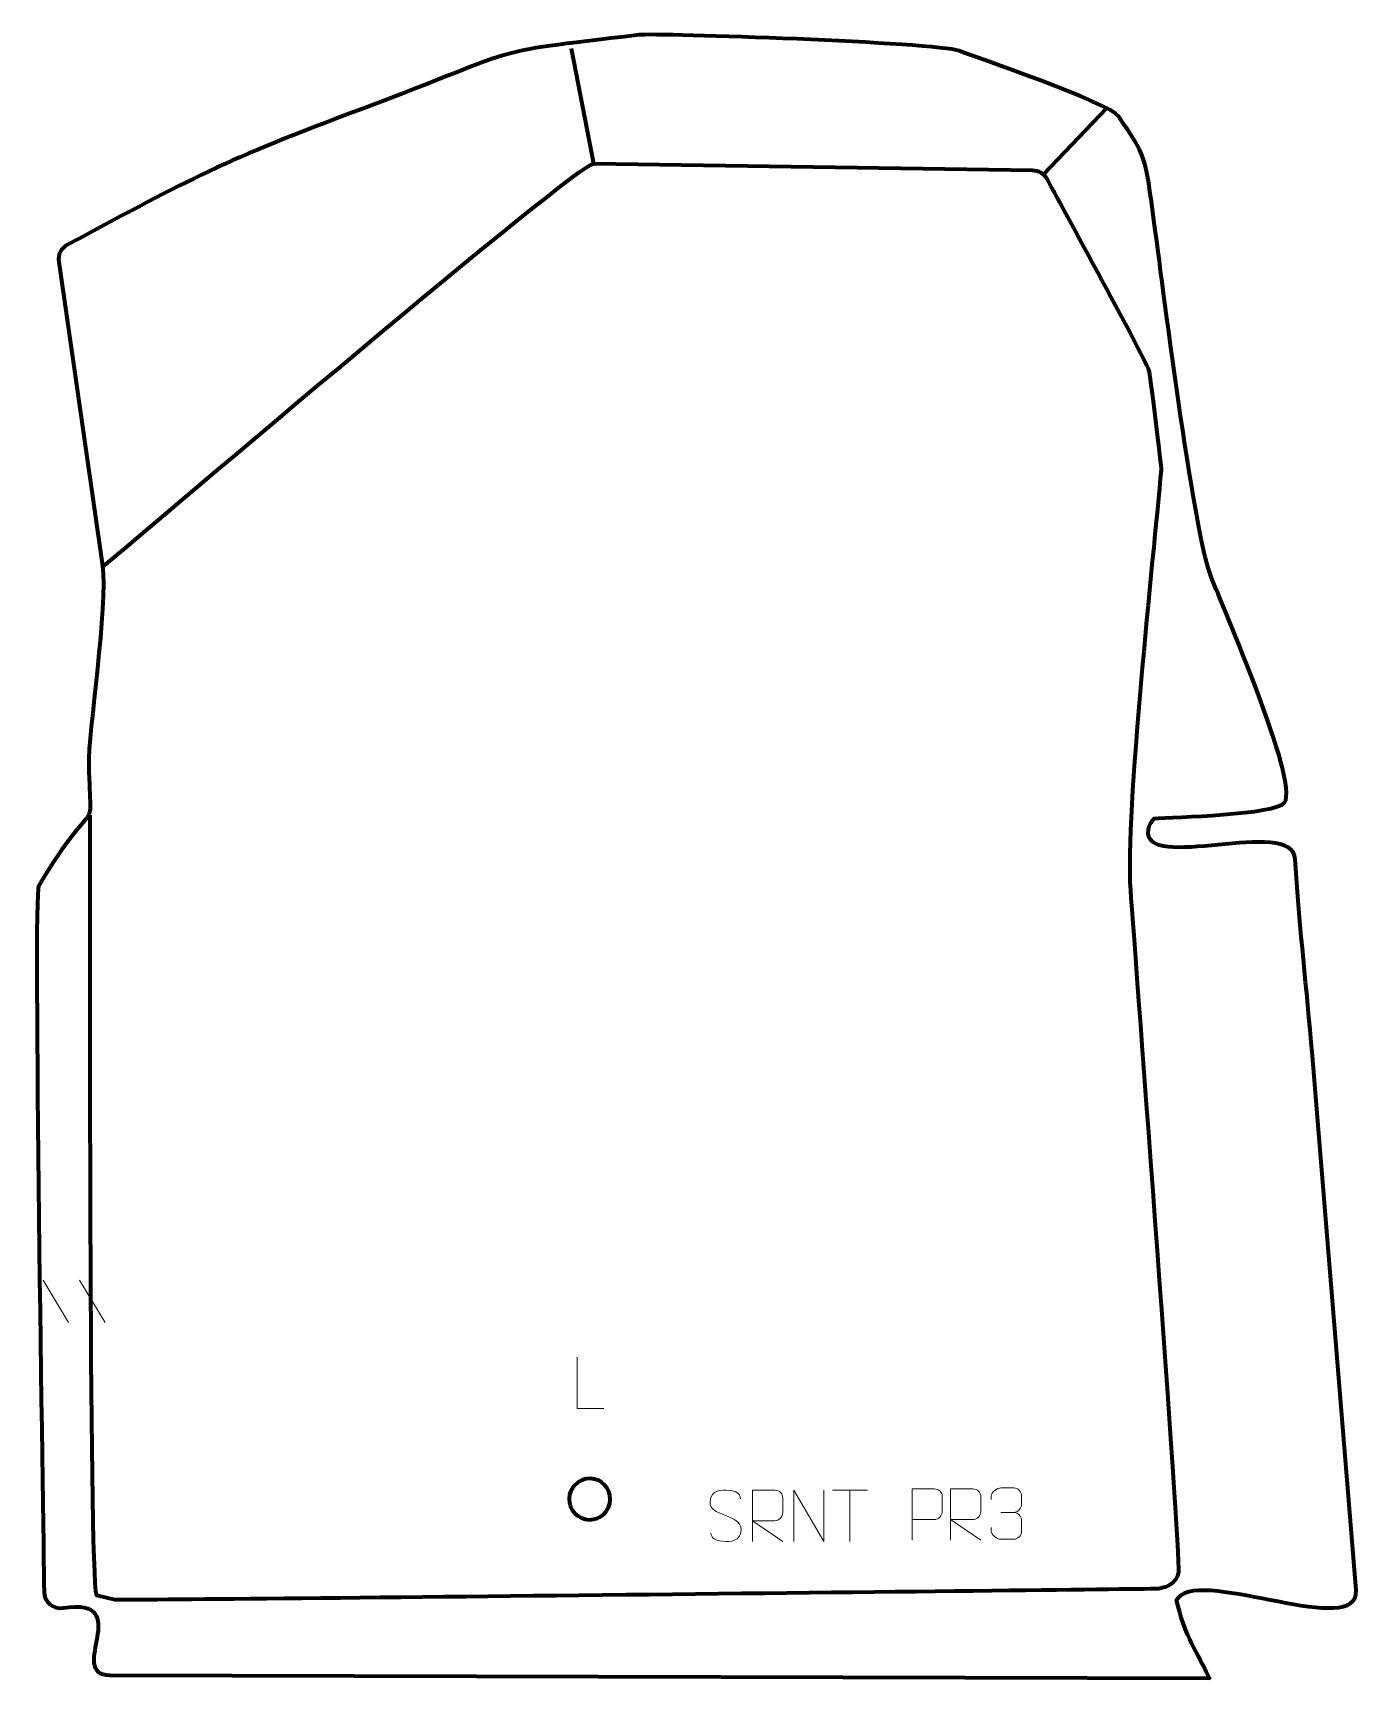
# Model space of a CAD drawing. Header units: millimetres. Extents: x 2806 to 3451, y -97 to 703.
import ezdxf

# ---------------------------------------------------------------- set-up
doc = ezdxf.new("R2010")
doc.units = ezdxf.units.MM
doc.header["$MEASUREMENT"] = 0
doc.layers.add('layer 1', color=7, linetype='Continuous')
doc.layers.add('layer 2', color=7, linetype='Continuous')

msp = doc.modelspace()

# ---------------------------------------------------------------- linework, layer by layer
at = {"layer": 'layer 1', "color": 22, "lineweight": 158}
msp.add_open_spline([(2822.2586, 599.9711), (2883.5044, 632.9383), (2897.285, 640.5822), (2965.8401, 666.1857), (2965.8401, 666.1857), (3048.032, 696.8822), (3020.242, 692.5871), (3100.3658, 702.0892), (3100.3658, 702.0892), (3108.6556, 703.0723), (3244.7761, 698.4415), (3255.9496, 694.3113), (3255.9496, 694.3113), (3262.8595, 691.7572), (3329.1447, 669.0903), (3333.5945, 662.4271), (3333.5945, 662.4271), (3346.9452, 642.4358), (3346.1684, 645.2173), (3351.0159, 609.6163), (3351.0159, 609.6163), (3354.1078, 586.9087), (3369.7245, 460.596), (3378.6431, 438.1314), (3378.6431, 438.1314), (3383.5896, 425.6718), (3421.4361, 338.9189), (3414.202, 328.9063), (3414.202, 328.9063), (3409.8597, 322.8962), (3360.5751, 321.8272), (3350.7488, 321.0479), (3350.7488, 321.0479), (3349.2628, 319.0861), (3348.4269, 318.2581), (3348.0244, 315.7224), (3348.0244, 315.7224), (3344.6034, 294.1671), (3418.096, 322.2977), (3419.4202, 301.3648), (3419.4202, 301.3648), (3421.8715, 262.6165), (3424.7571, 241.7744), (3427.7188, 205.6561), (3427.7188, 205.6561), (3427.7188, 205.6561), (3448.9762, -54.0413), (3448.9762, -54.0413), (3448.9762, -54.0413), (3450.9287, -77.8957), (3374.5757, -43.6067), (3362.8264, -57.4315), (3362.8264, -57.4315), (3362.8264, -57.4315), (3361.5816, -58.8962), (3361.5816, -58.8962), (3361.5816, -58.8962), (3366.0805, -76.2521), (3369.0416, -79.4329), (3377.7169, -96.8277), (3377.7169, -96.8277), (3377.7169, -96.8277), (2843.0299, -95.3953), (2843.0299, -95.3953), (2843.0299, -95.3953), (2821.2989, -95.3371), (2855.7771, -57.0149), (2820.254, -62.6651), (2820.254, -62.6651), (2815.4053, -63.4363), (2811.0522, -59.7625), (2810.9978, -54.8531), (2810.9978, -54.8531), (2810.6361, -22.1912), (2805.5933, 283.5319), (2808.3508, 288.211), (2808.3508, 288.211), (2837.2039, 337.1707), (2833.7987, 307.8327), (2832.7399, 347.2398), (2832.7399, 347.2398), (2832.3496, 361.7643), (2842.1536, 425.1493), (2839.4381, 443.9793), (2839.4381, 443.9793), (2839.4381, 443.9793), (2818.1322, 591.7853), (2818.1322, 591.7853), (2818.1322, 591.7853), (2817.6439, 595.173), (2819.2448, 598.3488), (2822.2586, 599.9711)], degree=3, knots=[0, 0, 0, 0, 0.04166667, 0.04166667, 0.04166667, 0.04166667, 0.08333333, 0.08333333, 0.08333333, 0.08333333, 0.125, 0.125, 0.125, 0.125, 0.16666667, 0.16666667, 0.16666667, 0.16666667, 0.20833333, 0.20833333, 0.20833333, 0.20833333, 0.25, 0.25, 0.25, 0.25, 0.29166667, 0.29166667, 0.29166667, 0.29166667, 0.33333333, 0.33333333, 0.33333333, 0.33333333, 0.375, 0.375, 0.375, 0.375, 0.41666667, 0.41666667, 0.41666667, 0.41666667, 0.45833333, 0.45833333, 0.45833333, 0.45833333, 0.5, 0.5, 0.5, 0.5, 0.54166667, 0.54166667, 0.54166667, 0.54166667, 0.58333333, 0.58333333, 0.58333333, 0.58333333, 0.625, 0.625, 0.625, 0.625, 0.66666667, 0.66666667, 0.66666667, 0.66666667, 0.70833333, 0.70833333, 0.70833333, 0.70833333, 0.75, 0.75, 0.75, 0.75, 0.79166667, 0.79166667, 0.79166667, 0.79166667, 0.83333333, 0.83333333, 0.83333333, 0.83333333, 0.875, 0.875, 0.875, 0.875, 0.91666667, 0.91666667, 0.91666667, 0.91666667, 1, 1, 1, 1], dxfattribs=at)
at = {"layer": 'layer 1', "color": 250, "lineweight": 200}
msp.add_open_spline([(3076.1937, -19.8048), (3070.6715, -19.7192), (3066.2643, -15.1731), (3066.3499, -9.651), (3066.3499, -9.651), (3066.4355, -4.1288), (3070.9815, 0.2784), (3076.5037, 0.1928), (3076.5037, 0.1928), (3082.0259, 0.1072), (3086.4331, -4.4389), (3086.3475, -9.9611), (3086.3475, -9.9611), (3086.2619, -15.4832), (3081.7158, -19.8904), (3076.1937, -19.8048)], degree=3, knots=[0, 0, 0, 0, 0.2, 0.2, 0.2, 0.2, 0.4, 0.4, 0.4, 0.4, 0.6, 0.6, 0.6, 0.6, 1, 1, 1, 1], dxfattribs=at)
at = {"layer": 'layer 2', "color": 177, "lineweight": 158}
for points in [[(3067.383, 695.4794), (3067.383, 695.4794), (3078.2046, 639.617), (3078.2046, 639.617)], [(3327.7376, 666.4628), (3327.7376, 666.4628), (3297.0168, 634.1898), (3297.0168, 634.1898)]]:
    msp.add_open_spline(points, degree=3, dxfattribs=at)
msp.add_open_spline([(2839.5071, 443.5003), (2863.3816, 463.3545), (3070.3997, 639.7578), (3078.372, 639.6342), (3078.372, 639.6342), (3078.372, 639.6342), (3291.6652, 636.3271), (3291.6652, 636.3271), (3291.6652, 636.3271), (3294.6445, 636.2809), (3297.1778, 634.7395), (3298.5882, 632.1149), (3298.5882, 632.1149), (3304.1445, 621.775), (3347.9369, 541.991), (3348.3988, 538.2833), (3348.3988, 538.2833), (3349.0893, 532.7395), (3354.3394, 492.5487), (3354.1634, 490.5578), (3354.1634, 490.5578), (3350.4779, 448.8688), (3336.5593, 323.4079), (3339.2275, 286.4823), (3339.2275, 286.4823), (3341.8509, 250.1752), (3363.4821, -34.4335), (3362.5937, -45.2347), (3362.5937, -45.2347), (3362.0952, -51.2953), (3355.3988, -53.4271), (3351.3515, -53.471), (3351.3515, -53.471), (3306.4088, -53.9583), (2848.2, -59.3896), (2845.3822, -58.7311), (2845.3822, -58.7311), (2845.3822, -58.7311), (2836.6205, -56.6836), (2836.6205, -56.6836), (2836.6205, -56.6836), (2832.7385, -43.1806), (2833.6067, 280.0455), (2833.3999, 322.7187)], degree=3, knots=[0, 0, 0, 0, 0.08333333, 0.08333333, 0.08333333, 0.08333333, 0.16666667, 0.16666667, 0.16666667, 0.16666667, 0.25, 0.25, 0.25, 0.25, 0.33333333, 0.33333333, 0.33333333, 0.33333333, 0.41666667, 0.41666667, 0.41666667, 0.41666667, 0.5, 0.5, 0.5, 0.5, 0.58333333, 0.58333333, 0.58333333, 0.58333333, 0.66666667, 0.66666667, 0.66666667, 0.66666667, 0.75, 0.75, 0.75, 0.75, 0.83333333, 0.83333333, 0.83333333, 0.83333333, 1, 1, 1, 1], dxfattribs=at)
at = {"layer": 'layer 2', "color": 250, "lineweight": 9}
for points in [[(2810.5615, 96.6625), (2810.5615, 96.6625), (2822.9258, 76.1182), (2822.9258, 76.1182)], [(2828.2914, 96.6625), (2828.2914, 96.6625), (2840.6557, 76.1182), (2840.6557, 76.1182)], [(3194.368, -5.4928), (3194.368, -5.4928), (3211.3552, -5.4928), (3211.3552, -5.4928)], [(3202.8618, -30.4228), (3202.8618, -30.4228), (3202.8618, -5.4693), (3202.8618, -5.4693)], [(3276.314, -16.2931), (3276.314, -16.2931), (3282.5104, -16.2931), (3282.5104, -16.2931)]]:
    msp.add_open_spline(points, degree=3, dxfattribs=at)
for points, knots in [([(3083.2362, 34.2998), (3083.2362, 34.2998), (3070.2871, 34.2998), (3070.2871, 34.2998), (3070.2871, 34.2998), (3070.2871, 34.2998), (3070.2871, 59.2534), (3070.2871, 59.2534)], [0, 0, 0, 0, 0.33333333, 0.33333333, 0.33333333, 0.33333333, 1, 1, 1, 1]), ([(3142.4366, -17.7722), (3138.1883, -16.3018), (3133.2802, -14.506), (3135.2853, -8.9857), (3135.2853, -8.9857), (3136.7888, -4.8458), (3142.0024, -5.2343), (3145.606, -5.8354), (3145.606, -5.8354), (3148.4666, -6.3126), (3149.3313, -7.5258), (3149.6419, -9.6099)], [0, 0, 0, 0, 0.25, 0.25, 0.25, 0.25, 0.5, 0.5, 0.5, 0.5, 1, 1, 1, 1]), ([(3155.5296, -30.4228), (3155.5296, -30.4228), (3155.5296, -5.4693), (3155.5296, -5.4693), (3155.5296, -5.4693), (3159.1244, -5.4693), (3162.7199, -5.4693), (3166.3151, -5.4693), (3166.3151, -5.4693), (3168.6404, -5.507), (3170.1977, -6.997), (3170.1936, -9.3634), (3170.1936, -9.3634), (3170.1932, -11.3989), (3170.1932, -14.4583), (3170.1936, -16.4943), (3170.1936, -16.4943), (3170.1871, -18.3698), (3168.3748, -20.3116), (3166.3653, -20.3307), (3166.3653, -20.3307), (3166.3653, -20.3307), (3155.5296, -20.3307), (3155.5296, -20.3307), (3155.5296, -20.3307), (3155.5296, -20.3307), (3170.1843, -30.4228), (3170.1843, -30.4228)], [0, 0, 0, 0, 0.125, 0.125, 0.125, 0.125, 0.25, 0.25, 0.25, 0.25, 0.375, 0.375, 0.375, 0.375, 0.5, 0.5, 0.5, 0.5, 0.625, 0.625, 0.625, 0.625, 0.75, 0.75, 0.75, 0.75, 1, 1, 1, 1]), ([(3175.5342, -30.4228), (3175.5342, -30.4228), (3175.5342, -5.4693), (3175.5342, -5.4693), (3175.5342, -5.4693), (3175.5342, -5.4693), (3190.189, -30.4228), (3190.189, -30.4228), (3190.189, -30.4228), (3190.189, -30.4228), (3190.189, -5.4693), (3190.189, -5.4693)], [0, 0, 0, 0, 0.25, 0.25, 0.25, 0.25, 0.5, 0.5, 0.5, 0.5, 1, 1, 1, 1]), ([(3233.0937, -29.8268), (3233.0937, -29.8268), (3233.0937, -4.8732), (3233.0937, -4.8732), (3233.0937, -4.8732), (3236.6887, -4.8732), (3240.284, -4.8732), (3243.8794, -4.8732), (3243.8794, -4.8732), (3246.2046, -4.9111), (3247.762, -6.4012), (3247.7578, -8.7673), (3247.7578, -8.7673), (3247.7574, -10.803), (3247.7574, -13.8623), (3247.7578, -15.8983), (3247.7578, -15.8983), (3247.7513, -17.7737), (3245.9391, -19.7156), (3243.9295, -19.7347), (3243.9295, -19.7347), (3243.9295, -19.7347), (3233.0937, -19.7347), (3233.0937, -19.7347)], [0, 0, 0, 0, 0.14285714, 0.14285714, 0.14285714, 0.14285714, 0.28571429, 0.28571429, 0.28571429, 0.28571429, 0.42857143, 0.42857143, 0.42857143, 0.42857143, 0.57142857, 0.57142857, 0.57142857, 0.57142857, 0.71428571, 0.71428571, 0.71428571, 0.71428571, 1, 1, 1, 1]), ([(3251.8464, -29.8229), (3251.8464, -29.8229), (3251.8464, -4.8694), (3251.8464, -4.8694), (3251.8464, -4.8694), (3255.4412, -4.8694), (3259.0367, -4.8694), (3262.6319, -4.8694), (3262.6319, -4.8694), (3264.9572, -4.9071), (3266.5145, -6.3971), (3266.5104, -8.7635), (3266.5104, -8.7635), (3266.51, -10.799), (3266.51, -13.8584), (3266.5104, -15.8944), (3266.5104, -15.8944), (3266.5039, -17.7699), (3264.6916, -19.7117), (3262.6821, -19.7308), (3262.6821, -19.7308), (3262.6821, -19.7308), (3251.8464, -19.7308), (3251.8464, -19.7308), (3251.8464, -19.7308), (3251.8464, -19.7308), (3266.5011, -29.8229), (3266.5011, -29.8229)], [0, 0, 0, 0, 0.125, 0.125, 0.125, 0.125, 0.25, 0.25, 0.25, 0.25, 0.375, 0.375, 0.375, 0.375, 0.5, 0.5, 0.5, 0.5, 0.625, 0.625, 0.625, 0.625, 0.75, 0.75, 0.75, 0.75, 1, 1, 1, 1]), ([(3271.6043, -10.0479), (3271.6043, -10.0479), (3271.6043, -8.1907), (3271.6043, -8.1907), (3271.6043, -8.1907), (3271.59, -6.4488), (3274.2545, -4.3307), (3276.3136, -4.3534), (3276.3136, -4.3534), (3278.3777, -4.3534), (3280.4417, -4.3534), (3282.5054, -4.3534), (3282.5054, -4.3534), (3284.6999, -4.3446), (3286.2982, -6.1914), (3286.3426, -8.1035), (3286.3426, -8.1035), (3286.3422, -9.5386), (3286.3422, -10.9737), (3286.3426, -12.4092), (3286.3426, -12.4092), (3286.294, -14.0627), (3284.6914, -16.2927), (3282.4931, -16.2827), (3282.4931, -16.2827), (3284.6968, -16.2939), (3286.3048, -18.0971), (3286.3588, -20.1566), (3286.3588, -20.1566), (3286.3584, -21.9413), (3286.3584, -23.726), (3286.3588, -25.5111), (3286.3588, -25.5111), (3286.3689, -27.5725), (3284.314, -29.3356), (3282.4931, -29.3275), (3282.4931, -29.3275), (3280.4278, -29.3272), (3278.3626, -29.3272), (3276.297, -29.3275), (3276.297, -29.3275), (3274.1284, -29.316), (3271.5974, -26.9158), (3271.5788, -25.454), (3271.5788, -25.454), (3271.5788, -25.454), (3271.5788, -23.5454), (3271.5788, -23.5454)], [0, 0, 0, 0, 0.07692308, 0.07692308, 0.07692308, 0.07692308, 0.15384615, 0.15384615, 0.15384615, 0.15384615, 0.23076923, 0.23076923, 0.23076923, 0.23076923, 0.30769231, 0.30769231, 0.30769231, 0.30769231, 0.38461538, 0.38461538, 0.38461538, 0.38461538, 0.46153846, 0.46153846, 0.46153846, 0.46153846, 0.53846154, 0.53846154, 0.53846154, 0.53846154, 0.61538462, 0.61538462, 0.61538462, 0.61538462, 0.69230769, 0.69230769, 0.69230769, 0.69230769, 0.76923077, 0.76923077, 0.76923077, 0.76923077, 0.84615385, 0.84615385, 0.84615385, 0.84615385, 1, 1, 1, 1]), ([(3142.4366, -17.7723), (3146.4552, -19.419), (3151.4847, -21.3073), (3149.6507, -26.6676), (3149.6507, -26.6676), (3148.1909, -30.934), (3143.2801, -30.6773), (3139.554, -30.1226), (3139.554, -30.1226), (3136.804, -29.7128), (3135.5831, -28.4993), (3135.2051, -26.3871)], [0, 0, 0, 0, 0.25, 0.25, 0.25, 0.25, 0.5, 0.5, 0.5, 0.5, 1, 1, 1, 1])]:
    msp.add_open_spline(points, degree=3, knots=knots, dxfattribs=at)

doc.saveas('drawing.dxf')
